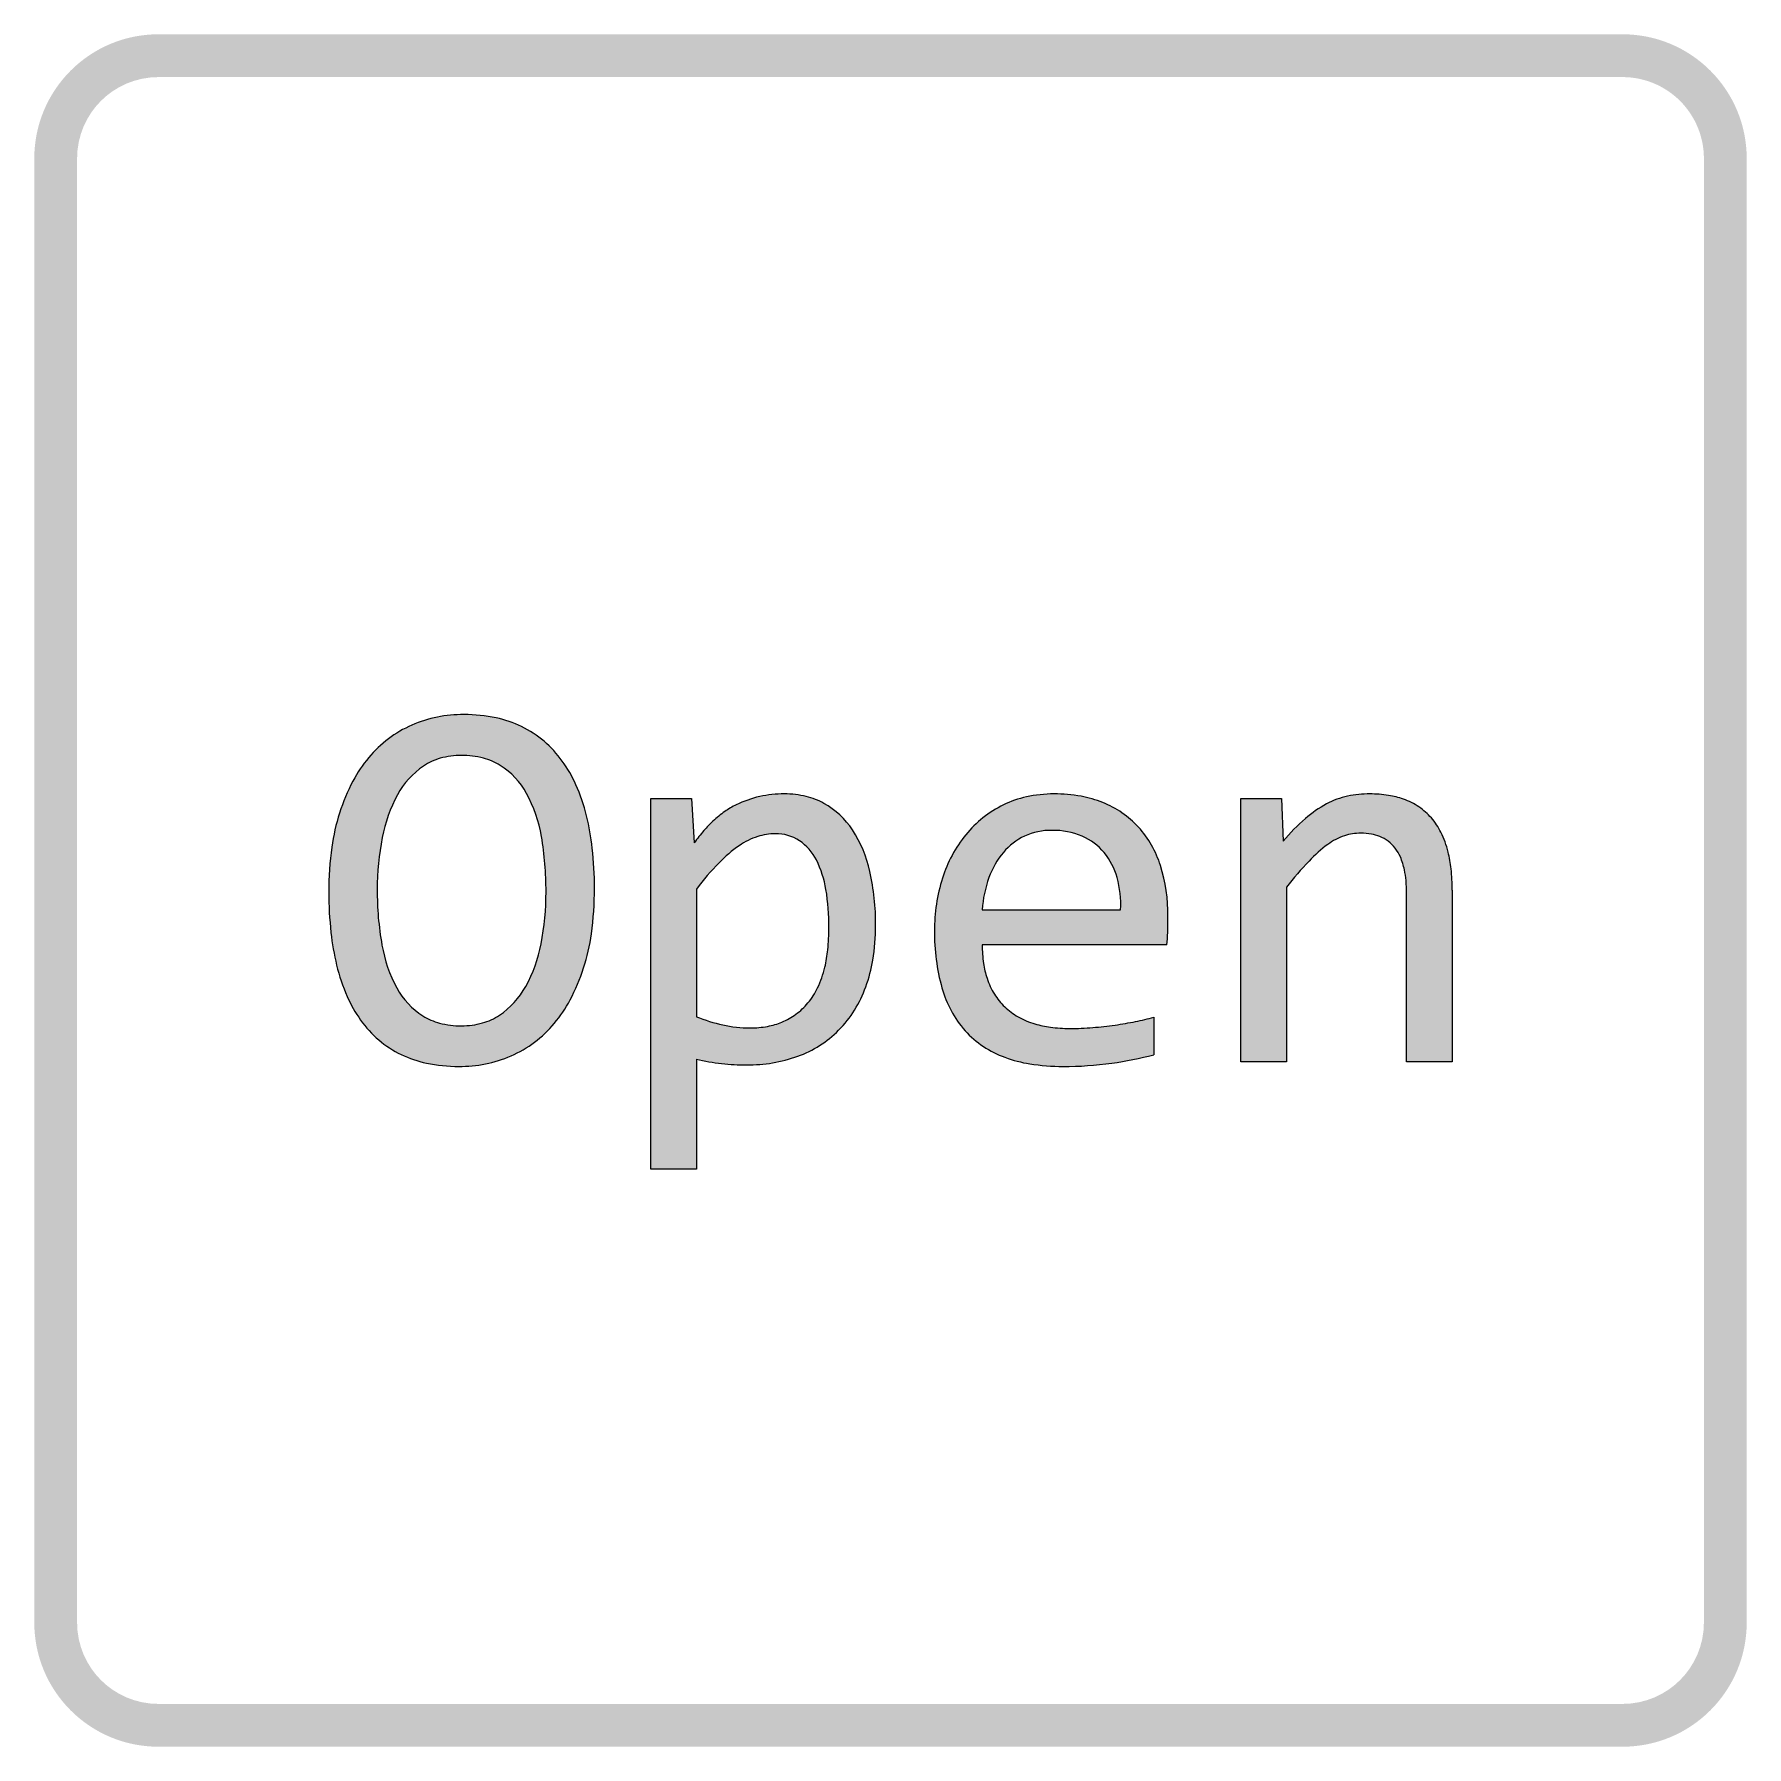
# Model space of a CAD drawing. Header units: millimetres. Extents: x -100 to 100, y -100 to 100.
import ezdxf

# ---------------------------------------------------------------- set-up
doc = ezdxf.new("R2010")
doc.units = ezdxf.units.MM
doc.layers.get('0').update_dxf_attribs({"color": 178, "lineweight": 25, "true_color": 0x000000})

msp = doc.modelspace()

# ---------------------------------------------------------------- hatches: boundary and pattern name
h = msp.add_hatch(color=256)
edge = h.paths.add_edge_path(flags=0)
edge.add_line((100, -85.50000000000003), (100, 85.49999999999997))
edge.add_arc((85.49999999999997, 85.49999999999997), 14.5, 0, 90)
edge.add_line((85.49999999999997, 99.99999999999997), (-85.50000000000003, 100))
edge.add_arc((-85.50000000000003, 85.49999999999997), 14.5, 90, 180)
edge.add_line((-100, 85.49999999999997), (-100, -85.50000000000003))
edge.add_arc((-85.50000000000003, -85.50000000000003), 14.5, 180, 270)
edge.add_line((-85.50000000000003, -100), (85.49999999999997, -100))
edge.add_arc((85.49999999999997, -85.50000000000003), 14.5, 270, 360)
edge = h.paths.add_edge_path(flags=0)
edge.add_arc((-85.50000000000003, 85.49999999999997), 9.5, 90.00000000000001, 180)
edge.add_line((-95.00000000000003, 85.49999999999997), (-95.00000000000003, -85.50000000000003))
edge.add_arc((-85.50000000000003, -85.50000000000003), 9.5, 180, 270)
edge.add_line((-85.50000000000003, -95.00000000000003), (85.49999999999997, -95.00000000000003))
edge.add_arc((85.49999999999997, -85.50000000000003), 9.5, 270, 360)
edge.add_line((94.99999999999997, -85.50000000000003), (94.99999999999997, 85.49999999999997))
edge.add_arc((85.49999999999997, 85.49999999999997), 9.5, 0, 90.00000000000001)
edge.add_line((85.49999999999997, 94.99999999999997), (-85.50000000000003, 94.99999999999997))
h = msp.add_hatch(color=256)
edge = h.paths.add_edge_path(flags=0)
edge.add_arc((-19.72152280499369, -6.094704099314683), 12.38790444578148, 334.7569422992369, 346.655558139852)
edge.add_arc((-23.20879109945561, -5.267492207096037), 15.97194123021706, 346.6555581398521, 354.0761900627244)
edge.add_arc((-32.23890478250139, -4.33052792654928), 25.0505344688059, 354.0761900627243, 360)
edge.add_arc((-33.10846306602819, -4.153481012658247), 25.92069740379777, 359.6086478823822, 369.4606642501613)
edge.add_arc((-18.98138789193841, -1.678889032364003), 11.57962935494975, 8.872533781907006, 26.92929770603305)
edge.add_arc((-14.12605891550345, 0.7810504800000975), 6.136701850280664, 26.98283896192465, 55.11248787384361)
edge.add_arc((-13.3312813482955, 1.685785417659158), 4.941811908812325, 56.67160665370922, 91.51898758120547)
edge.add_arc((-13.42763267719273, -0.2979585448981323), 6.923905983247704, 90.28671033538473, 107.5267780321748)
edge.add_arc((-12.93293192298876, -1.60063367262181), 8.315465387503126, 108.0740964764363, 124.7304625517334)
edge.add_arc((-8.527692293159882, -7.987663766802252), 16.07433867464336, 124.6649159344262, 135.6742441489938)
edge.add_arc((2.354741562525891, -18.69688500665865), 31.34238074779631, 135.5696966515183, 142.9933758186232)
edge.add_line((-22.67421576128539, 0.1683244070390053), (-22.67421576128538, -14.73603672532517))
edge.add_arc((-15.82982349357498, 1.771965122688478), 17.87064158132875, 247.4805864371775, 257.8759775109832)
edge.add_arc((-16.35437125883243, -1.068572334292323), 14.98352562068274, 257.5557381296459, 269.824348852618)
edge.add_arc((-16.40030604437643, -4.655091318472772), 11.39693622552111, 270, 280.3337630838571)
edge.add_arc((-15.84982685017922, -7.67406899889357), 8.328181823793445, 280.333763083857, 292.4284688497954)
edge.add_arc((-15.59390912530846, -8.294097330760188), 7.65741434230651, 292.4284688497955, 306.4598538791968)
edge.add_arc((-15.89466946632176, -7.887046876876366), 8.163523870702747, 306.4598538791968, 320.0472149986112)
edge.add_arc((-15.86203378253231, -7.914385669579645), 8.120950434819816, 320.0472149986116, 334.7569422992373)
edge = h.paths.add_edge_path(flags=0)
edge.add_line((45.65080336648815, 10.72685539403214), (45.86503442999235, 5.768936495791888))
edge.add_arc((62.93348623610147, -8.40175536262896), 22.18424113653169, 130.7026108355389, 140.2996221422195, ccw=False)
edge.add_arc((57.7503609974118, -2.413708676098686), 14.26460930467723, 118.56313230585769, 130.6048110790009, ccw=False)
edge.add_arc((55.30348906612402, 1.993364365058051), 9.224097746109903, 101.94898152834821, 118.30271064339641, ccw=False)
edge.add_arc((55.95979298532381, -1.50611654030762), 12.7839005771633, 89.84174360632642, 101.57944266867281, ccw=False)
edge.add_arc((55.99510328997705, -2.953805523245155), 14.23154079485954, 81.19622352065699, 90, ccw=False)
edge.add_arc((56.71043023095418, 1.664911763989934), 9.557758385301732, 70.44825016346539, 81.1962235206571, ccw=False)
edge.add_arc((57.19143202986087, 3.019329956043082), 8.120465315146593, 56.08059281933981, 70.44825016346527, ccw=False)
edge.add_arc((57.61523794533962, 3.64955846465589), 7.360992190498258, 40.985824304589016, 56.080592819339984, ccw=False)
edge.add_arc((57.30009578117949, 3.375746420385557), 7.778469877589474, 26.097767270295492, 40.98582430458919, ccw=False)
edge.add_arc((53.92599367527394, 1.722953890934646), 11.53563478832802, 13.883581384243428, 26.09776727029538, ccw=False)
edge.add_arc((50.77154444818969, 0.9432658575777162), 14.78501370676957, 6.166808086608512, 13.883581384243087, ccw=False)
edge.add_arc((42.46640459804554, 0.0459066564651904), 23.13849211197741, 0, 6.166808086608228, ccw=False)
edge.add_line((65.60489671002296, 0.0459066564651848), (65.60489671002296, -20))
edge.add_line((65.60489671002296, -20), (60.27972456006123, -20))
edge.add_line((60.27972456006123, -20), (60.27972456006123, -0.382555470543231))
edge.add_arc((43.11551686723685, -0.3825554705432365), 17.16420769282437, 0, 5.227161745773222)
edge.add_arc((49.55181385720426, 0.2062700486907862), 10.70103243331263, 5.227161745773292, 11.84865686305363)
edge.add_arc((52.14854340078544, 0.7510569672938927), 8.047770834979666, 11.84865686305381, 23.14088590280601)
edge.add_arc((55.21276332014396, 2.060642734016799), 4.715435528532133, 23.14088590280574, 37.91006985584498)
edge.add_arc((55.5665659848716, 2.33617047291981), 4.267002857472823, 37.91006985584426, 53.09119111206885)
edge.add_arc((55.54975524726724, 2.313787840384956), 4.294995412518642, 53.09119111206891, 68.22246965140796)
edge.add_arc((55.31994004781449, 1.738554712561942), 4.914437239686095, 68.22246965140783, 80.16289287793508)
edge.add_arc((54.92394797245598, -0.5451757031871463), 7.232245328282787, 80.1628928779348, 89.99999999999977)
edge.add_arc((54.91758201032902, 0.2915491105584715), 6.395523682806559, 89.94296904511093, 107.3426361148983)
edge.add_arc((55.21438536641102, -0.2179338826504651), 6.97155710209819, 108.4229493248734, 126.4975004497049)
edge.add_arc((60.58432830767624, -7.532732560790178), 16.04581002913031, 126.3762815590547, 136.8410396013524)
edge.add_arc((81.61256253309986, -27.54621012594405), 45.07526812236561, 136.5675290354434, 141.7128601011559)
edge.add_line((46.23228768171386, 0.3825554705432381), (46.23228768171386, -20))
edge.add_line((46.23228768171386, -20), (40.90711553175211, -20))
edge.add_line((40.90711553175211, -20), (40.90711553175211, 10.72685539403214))
edge.add_line((40.90711553175211, 10.72685539403214), (45.65080336648815, 10.72685539403214))
edge = h.paths.add_edge_path(flags=0)
edge.add_arc((13.54787846365354, -2.766939699246652), 18.86017377454822, -0.7522037827174017, 17.50954879515018, ccw=False)
edge.add_arc((-16.44001323431062, -3.175675675676304), 48.84670595393026, -2.037101948305576, 0.189011242761012, ccw=False)
edge.add_arc((3.876396327468388, -3.815034429992532), 28.52053036246073, 354.89985097370464, 357.7957034656834, ccw=False)
edge.add_line((32.2840091813313, -6.350420811017619), (10.7078806426932, -6.350420811017599))
edge.add_arc((25.75084316980011, -6.350420811017573), 15.04296252710691, 180, 188.2686463374729)
edge.add_arc((20.99998888090018, -7.040840596118868), 10.24220259205307, 188.2686463374727, 198.2935821443992)
edge.add_arc((19.5263130362198, -7.52802916606322), 8.690083653994893, 198.2935821443994, 211.7765786670831)
edge.add_arc((18.6076407190922, -8.097110365097958), 7.609430038190355, 211.776578667083, 226.1899489321423)
edge.add_arc((18.68729388424165, -8.014077974760312), 7.724490911485796, 226.1899489321425, 240.569316145389)
edge.add_arc((19.61168341117205, -6.375603133657627), 9.605739380568247, 240.5693161453891, 253.4572985528452)
edge.add_arc((20.18633188736572, -4.440918382725517), 11.62396284606481, 253.4572985528452, 262.5570727254742)
edge.add_arc((20.92976281560823, 1.249797702123505), 17.3630341214043, 262.5570727254744, 270.0000000000002)
edge.add_arc((20.92816521179683, 17.83774182970544), 33.95097828657482, 270.0026961213015, 274.5525217953664)
edge.add_arc((20.5133865048388, 23.59943029395679), 39.72743498161464, 274.489277562943, 278.2650836842723)
edge.add_arc((19.48678096960442, 30.65370035473246), 46.85601422666267, 278.2673693702345, 281.248557512461)
edge.add_arc((23.09407039020869, 12.73431522569866), 28.57723052813373, 281.1632712426824, 285.5474106831326)
edge.add_line((30.75378729915837, -14.79724560061209), (30.75378729915838, -19.17368018362663))
edge.add_arc((20.93662179146219, 16.68180021490681), 37.17515585999762, 277.5821211427897, 285.31221408043297, ccw=False)
edge.add_arc((20.2522510998469, 20.46467937069927), 41.01565279345885, 269.87763038319264, 277.83251680915737, ccw=False)
edge.add_arc((20.16465187452182, 4.443570443492245), 24.99445032107449, 261.0406270928277, 270, ccw=False)
edge.add_arc((18.57196888585881, -5.658590227456189), 14.76751092925086, 249.3764686166746, 261.0406270928276, ccw=False)
edge.add_arc((17.29006984575039, -8.531360152567244), 11.62884224163808, 222.404389710524, 250.30222129136752, ccw=False)
edge.add_arc((18.33097593366568, -7.954347153897626), 12.78954073684327, 195.5588065274245, 221.1683995344623, ccw=False)
edge.add_arc((28.74355498555495, -5.019198326790203), 23.60787011536315, 179.2199035758539, 195.6429123664907, ccw=False)
edge.add_arc((24.99483401612842, -4.579324320422845), 19.8573143490618, 162.3591937662918, 180.3417943708083, ccw=False)
edge.add_arc((20.76908951798034, -3.171384850803495), 15.40373224059154, 141.0179591635852, 162.5865548987101, ccw=False)
edge.add_arc((18.92575871564496, -1.77654050560303), 13.09358410026705, 115.99546813468481, 140.6883502596188, ccw=False)
edge.add_arc((18.34536203521438, -0.4475169472464646), 11.64479056714019, 102.27709805110788, 116.2947900705837, ccw=False)
edge.add_arc((19.09349655700079, -3.885373202122015), 15.1631084737364, 90.00000000000011, 102.27709805110811, ccw=False)
edge.add_arc((19.09349655700078, -6.805583403306958), 18.08331867492134, 79.93931020467699, 90, ccw=False)
edge.add_arc((20.06811394883256, -1.31228537661867), 12.50423252479976, 67.83365417791742, 79.93931020467699, ccw=False)
edge.add_arc((20.57568818849695, -0.358815435496302), 11.43025750374488, 42.792487462612826, 68.38665425352252, ccw=False)
edge.add_arc((19.89781616969275, -0.7580082047050256), 12.20003339373329, 17.4842872514468, 42.00547534243759, ccw=False)
edge = h.paths.add_edge_path(flags=0)
edge.add_arc((-50.89780997065606, -8.672494171676712), 7.035669598974324, 238.0791237800668, 255.5061322417238)
edge.add_arc((-50.11905126243307, -5.659927589866673), 10.14726445297954, 255.5061322417239, 270)
edge.add_arc((-50.11905126243305, -6.630359515009101), 9.176832527837114, 269.9999999999999, 285.6055982726754)
edge.add_arc((-49.51468771985771, -8.794130222994948), 6.930244232592123, 285.6055982726755, 303.5815529218008)
edge.add_arc((-51.11768335218142, -6.512632536685259), 9.717890826834797, 304.014935708043, 331.1531480046708)
edge.add_arc((-57.34314369713449, -3.086855415167753), 16.8236842713378, 331.1630842921468, 349.2391629988032)
edge.add_arc((-70.6354004751746, -0.3079571537872972), 30.40205919926247, 348.7713312195532, 360.3208310032641)
edge.add_arc((-76.06984156025533, 0.1264179501680727), 35.83699708905861, 359.5776955030216, 369.9270615254621)
edge.add_arc((-56.6159380406048, 3.675947132566596), 16.06307172068898, 9.418259984715377, 28.49335041013256)
edge.add_arc((-50.31612187664545, 7.078056225472134), 8.903350714434286, 28.59213137645666, 57.81942696329801)
edge.add_arc((-49.31047145927436, 8.566907922276773), 7.107865324322375, 58.28865413476194, 75.64645719939794)
edge.add_arc((-50.11905126243306, 5.40706316519603), 10.36952444000673, 75.64645719939799, 90)
edge.add_arc((-50.11905126243308, 6.63281856460411), 9.143769040598645, 89.99999999999987, 105.6569527657957)
edge.add_arc((-50.74490926613591, 8.865818108679667), 6.824720700300293, 105.6569527657957, 123.7992022121153)
edge.add_arc((-49.11541201271525, 6.568583350570861), 9.640469254943397, 124.2519908681365, 151.4864598124509)
edge.add_arc((-42.55571908915589, 3.01216217194133), 17.10221705503852, 151.5076816898368, 169.3183305833164)
edge.add_arc((-29.47540851459144, 0.2561345502240231), 30.46803165927671, 168.7846183110956, 180.2802345410067)
edge.add_arc((-24.89303332685075, -0.1697631124187797), 35.05113600679127, 179.5474000405726, 190.1816288349483)
edge.add_arc((-43.22585957572565, -3.603643669636527), 16.40059485262434, 189.6955815218274, 208.3233269761653)
edge.add_arc((-49.87397644399381, -7.159921675800173), 8.861129572923431, 208.476190066858, 237.6314196990803)
edge = h.paths.add_edge_path(flags=0)
edge.add_arc((-12.45039299758216, 1.805220562152654), 9.590462862938326, 33.29300670466091, 60.78810159237548, ccw=False)
edge.add_arc((-16.76660036093211, -0.9216065408982024), 14.6953574932176, 12.400471417965775, 32.94221582599579, ccw=False)
edge.add_arc((-29.09646324950763, -3.804325393629509), 27.3571297991843, -0.5892952865838765, 12.751719927926274, ccw=False)
edge.add_arc((-27.2886514875815, -4.085692425401685), 25.54787107442159, 350.89539913459794, 360, ccw=False)
edge.add_arc((-18.02812668052144, -5.56975088807152), 16.16918517378515, 339.4439547804167, 350.89539913459777, ccw=False)
edge.add_arc((-16.10348403700366, -6.535280134937674), 14.02992321896962, 315.73722337010594, 340.3761950028528, ccw=False)
edge.add_arc((-15.23265614303537, -7.143774962202208), 12.98272367192626, 289.82165735708134, 314.9780229907572, ccw=False)
edge.add_arc((-16.64044157831459, -3.161945170361356), 17.2060309906971, 269.4747806505234, 289.7356276595025, ccw=False)
edge.add_arc((-16.8027962413925, 7.532789188026499), 27.9000428243375, 263.99640147990624, 270.00951335952635, ccw=False)
edge.add_arc((-17.360145076805, 1.828832175859741), 22.1691168497696, 256.1308101386393, 263.8871030210225, ccw=False)
edge.add_line((-22.67421576128538, -19.69395562356542), (-22.67421576128538, -32.54781943381791))
edge.add_line((-22.67421576128538, -32.54781943381791), (-27.99938791124713, -32.54781943381791))
edge.add_line((-27.99938791124713, -32.54781943381791), (-27.99938791124713, 10.72685539403214))
edge.add_line((-27.99938791124713, 10.72685539403214), (-23.25570007651109, 10.72685539403214))
edge.add_line((-23.25570007651109, 10.72685539403214), (-22.91905126243306, 5.585309869931141))
edge.add_arc((-6.226365925134747, -6.56955809412108), 20.64912973937636, 138.9575172651637, 143.9395650031514, ccw=False)
edge.add_arc((-10.38792143875644, -2.946552246132391), 15.13145670923807, 133.1369095278737, 138.9575172651637, ccw=False)
edge.add_arc((-11.93268879821946, -1.29790790279171), 12.87217931022493, 125.19446189075549, 133.1369095278737, ccw=False)
edge.add_arc((-13.78450835075182, 1.327752421655031), 9.65918572253838, 116.0232632641659, 125.1944618907554, ccw=False)
edge.add_arc((-12.49416834759226, -1.38409938006162), 12.66225393589135, 89.53372989045653, 115.8863073065703, ccw=False)
edge.add_arc((-12.39112471308341, 0.2632480501433925), 11.01448722147099, 76.59040413290592, 89.99999999999989, ccw=False)
edge.add_arc((-11.73443130242656, 3.017712078176261), 8.182823696733777, 61.020292302071425, 76.59040413290597, ccw=False)
edge = h.paths.add_edge_path(flags=0)
edge.add_arc((-48.60994382979585, 7.934029460957964), 12.49214365804567, 63.803800676962226, 78.16397327363211, ccw=False)
edge.add_arc((-48.70539832284125, 7.683102702111356), 12.75945990533562, 35.64372244034257, 63.91660348893282, ccw=False)
edge.add_arc((-50.64555263125035, 6.192615454160539), 15.204923814645, 23.924232283504182, 35.9476020763783, ccw=False)
edge.add_arc((-56.82564664408462, 3.450847127123732), 21.96590418487328, 13.926586607530908, 23.924232283504296, ccw=False)
edge.add_arc((-63.57911761260562, 1.776205952002728), 28.92390628231955, 6.283429549784785, 13.926586607530794, ccw=False)
edge.add_arc((-77.34799958877633, 0.2601377199694319), 42.7760026492201, 0, 6.283429549785012, ccw=False)
edge.add_arc((-73.97171368118315, 0.2601377199693684), 39.3997167416269, 352.2264235919818, 360, ccw=False)
edge.add_arc((-57.6770858283623, -1.964293384938706), 22.95395769552607, 342.03633368163673, 352.22642359198164, ccw=False)
edge.add_arc((-58.15560298715654, -1.809149149860939), 23.45699686391992, 332.0965059018984, 342.0363336816369, ccw=False)
edge.add_arc((-51.04474976323174, -5.574707358274958), 15.41065221599711, 319.8252169271098, 332.09650590189824, ccw=False)
edge.add_arc((-49.70686683081111, -6.885564291540781), 13.54344885670222, 293.4396689102881, 320.41116467903663, ccw=False)
edge.add_arc((-50.36008853426602, -5.213529711808224), 15.33748793092327, 269.7571542418997, 293.1938992609462, ccw=False)
edge.add_arc((-50.42509563886763, -1.991161889636871), 18.55971798794538, 258.2890537450985, 270, ccw=False)
edge.add_arc((-51.63942743691555, -7.849311992307619), 12.57703260919015, 244.0510087313212, 258.2890537450985, ccw=False)
edge.add_arc((-51.71336258724615, -7.950745239801263), 12.45349320118825, 215.2256402298367, 244.1526725535737, ccw=False)
edge.add_arc((-49.45446244072206, -6.243572340496249), 15.28372757675419, 203.593500603528, 215.5691762932063, ccw=False)
edge.add_arc((-43.15304479655241, -3.491401865835114), 22.15994068047989, 193.6535483417177, 203.5935006035279, ccw=False)
edge.add_arc((-35.97575678076753, -1.747931092769913), 29.54595134917391, 186.1481900495303, 193.6535483417178, ccw=False)
edge.add_arc((-21.59585257769065, -0.1989288446822086), 44.00904413233233, 180, 186.148190049531, ccw=False)
edge.add_arc((-26.4341841740535, -0.1989288446826292), 39.17071253596949, 172.2687017355806, 180, ccw=False)
edge.add_arc((-42.16104425965374, 1.936174676872533), 23.29958166259428, 162.2390880750625, 172.2687017355808, ccw=False)
edge.add_arc((-42.25690517650327, 1.966880126800868), 23.1989231307426, 152.2023953690923, 162.2390880750624, ccw=False)
edge.add_arc((-49.26630966659547, 5.662145378078817), 15.27511491858685, 139.8252169271099, 152.2023953690924, ccw=False)
edge.add_arc((-50.47230461182829, 6.869739862280028), 13.57536418765429, 113.58204532493491, 140.4358842725754, ccw=False)
edge.add_arc((-49.88507760410976, 5.32271792505156), 15.22833249705667, 89.72883679876333, 113.278347250449, ccw=False)
edge.add_arc((-49.8130068859985, 2.193326399295568), 18.35755347828667, 78.16397327363183, 89.99999999999989, ccw=False)
edge = h.paths.add_edge_path(flags=0)
edge.add_arc((18.73492515160296, -0.2273011455037688), 7.258509361526703, 115.0134745423775, 139.8497314144433)
edge.add_arc((20.7221473730236, -1.815349750620065), 9.801652074611084, 140.2443978081248, 160.1373737784623)
edge.add_arc((24.22479251372538, -3.140386655976342), 13.54624365359396, 159.8999623353962, 176.228832578069)
edge.add_line((10.70788064269319, -2.249426166794168), (26.86702371843919, -2.249426166794187))
edge.add_arc((15.2772248450092, -1.583731384591313), 11.60890121715277, 356.7126573798619, 375.4027342091804)
edge.add_arc((18.85953098087457, -0.590671686455507), 7.891505193428073, 15.35972639257585, 39.43791087185281)
edge.add_arc((19.55785251700021, -0.1237979431790981), 7.056092972647071, 40.11213425892903, 66.2579376822821)
edge.add_arc((19.02722316895041, -1.551401544132859), 8.576978906138049, 66.85289108611846, 91.19291358439405)
edge.add_arc((18.7544316031088, -0.3906092699231438), 7.414926470818542, 89.27186125212289, 114.6164931247698)

# ---------------------------------------------------------------- linework, layer by layer
for p, q in [((-27.99938791124713, -32.54781943381791), (-27.99938791124713, 10.72685539403214)), ((-27.99938791124713, 10.72685539403214), (-23.25570007651109, 10.72685539403214)), ((-23.25570007651109, 10.72685539403214), (-22.91905126243306, 5.585309869931141)), ((40.90711553175211, 10.72685539403214), (45.65080336648815, 10.72685539403214)), ((40.90711553175211, -20), (40.90711553175211, 10.72685539403214)), ((45.65080336648815, 10.72685539403214), (45.86503442999235, 5.768936495791888)), ((-22.67421576128539, 0.1683244070390089), (-22.67421576128538, -14.73603672532517)), ((46.23228768171386, 0.3825554705432417), (46.23228768171386, -20)), ((65.60489671002296, 0.0459066564651876), (65.60489671002296, -20)), ((60.27972456006123, -20), (60.27972456006123, -0.382555470543231)), ((10.7078806426932, -2.24942616679417), (26.86702371843919, -2.249426166794187)), ((32.2840091813313, -6.350420811017591), (10.7078806426932, -6.350420811017599)), ((30.75378729915838, -14.79724560061209), (30.75378729915838, -19.17368018362663)), ((-22.67421576128539, -19.69395562356542), (-22.67421576128538, -32.54781943381791)), ((46.23228768171386, -20), (40.90711553175211, -20)), ((65.60489671002296, -20), (60.27972456006123, -20)), ((-22.67421576128538, -32.54781943381791), (-27.99938791124713, -32.54781943381791))]:
    msp.add_line(p, q)
for centre, radius, start, end in [((-49.88507760410976, 5.32271792505156), 15.22833249705667, 89.72883679876333, 113.278347250449), ((-49.8130068859985, 2.193326399295568), 18.35755347828667, 78.16397327363188, 89.99999999999994), ((-48.60994382979585, 7.934029460957964), 12.49214365804567, 63.8038006769622, 78.16397327363211), ((-50.47230461182829, 6.869739862280028), 13.57536418765429, 113.5820453249349, 140.4358842725754), ((-48.70539832284125, 7.683102702111356), 12.75945990533562, 35.64372244034259, 63.91660348893278), ((-49.26630966659547, 5.662145378078817), 15.27511491858685, 139.8252169271099, 152.2023953690924), ((-49.11541201271525, 6.568583350570861), 9.640469254943397, 124.2519908681365, 151.4864598124509), ((-50.74490926613591, 8.865818108679667), 6.824720700300293, 105.6569527657957, 123.7992022121153), ((-50.11905126243308, 6.63281856460411), 9.143769040598645, 89.99999999999987, 105.6569527657957), ((-50.11905126243306, 5.40706316519603), 10.36952444000673, 75.64645719939799, 90), ((-49.31047145927436, 8.566907922276773), 7.107865324322375, 58.28865413476194, 75.64645719939794), ((-50.31612187664545, 7.078056225472134), 8.903350714434286, 28.59213137645666, 57.81942696329801), ((-50.64555263125035, 6.192615454160539), 15.204923814645, 23.92423228350425, 35.9476020763783), ((-42.25690517650327, 1.966880126800868), 23.1989231307426, 152.2023953690923, 162.2390880750624), ((-56.82564664408462, 3.450847127123732), 21.96590418487328, 13.92658660753094, 23.92423228350429), ((-42.55571908915589, 3.01216217194133), 17.10221705503852, 151.5076816898368, 169.3183305833164), ((-56.6159380406048, 3.675947132566596), 16.06307172068898, 9.418259984715377, 28.49335041013257), ((-13.78450835075182, 1.327752421655031), 9.65918572253838, 116.0232632641659, 125.1944618907554), ((-12.49416834759226, -1.38409938006162), 12.66225393589135, 89.53372989045646, 115.8863073065703), ((-12.39112471308341, 0.2632480501433925), 11.01448722147099, 76.59040413290595, 89.99999999999994), ((-11.73443130242656, 3.017712078176261), 8.182823696733777, 61.02029230207143, 76.59040413290604), ((-12.45039299758216, 1.805220562152654), 9.590462862938326, 33.29300670466087, 60.7881015923755), ((18.34536203521438, -0.4475169472464646), 11.64479056714019, 102.2770980511079, 116.2947900705836), ((19.09349655700079, -3.885373202122015), 15.1631084737364, 90.00000000000004, 102.277098051108), ((19.09349655700078, -6.805583403306958), 18.08331867492134, 79.93931020467706, 90.00000000000001), ((20.06811394883256, -1.31228537661867), 12.50423252479976, 67.8336541779174, 79.939310204677), ((20.57568818849695, -0.358815435496302), 11.43025750374488, 42.79248746261283, 68.38665425352251), ((57.7503609974118, -2.413708676098686), 14.26460930467723, 118.5631323058577, 130.6048110790009), ((55.30348906612402, 1.993364365058051), 9.224097746109903, 101.9489815283482, 118.3027106433964), ((55.95979298532381, -1.50611654030762), 12.7839005771633, 89.84174360632645, 101.5794426686728), ((55.99510328997705, -2.953805523245155), 14.23154079485954, 81.19622352065701, 89.99999999999997), ((56.71043023095418, 1.664911763989934), 9.557758385301732, 70.44825016346537, 81.19622352065707), ((57.19143202986087, 3.019329956043082), 8.120465315146593, 56.08059281933983, 70.44825016346533), ((-42.16104425965374, 1.936174676872533), 23.29958166259428, 162.2390880750625, 172.2687017355808), ((-63.57911761260562, 1.776205952002728), 28.92390628231955, 6.28342954978484, 13.92658660753083), ((-10.38792143875644, -2.946552246132391), 15.13145670923807, 133.1369095278737, 138.9575172651637), ((-11.93268879821946, -1.29790790279171), 12.87217931022493, 125.1944618907555, 133.1369095278737), ((18.92575871564496, -1.77654050560303), 13.09358410026705, 115.9954681346849, 140.6883502596188), ((62.93348623610147, -8.40175536262896), 22.18424113653169, 130.7026108355389, 140.2996221422195), ((57.61523794533962, 3.64955846465589), 7.360992190498258, 40.98582430458898, 56.08059281933994), ((57.30009578117949, 3.375746420385557), 7.778469877589474, 26.09776727029549, 40.98582430458928), ((-29.47540851459144, 0.2561345502240231), 30.46803165927671, 168.7846183110956, 180.2802345410067), ((-76.06984156025533, 0.1264179501680727), 35.83699708905861, 359.5776955030216, 9.927061525462122), ((-6.226365925134747, -6.56955809412108), 20.64912973937636, 138.9575172651637, 143.9395650031514), ((-12.93293192298876, -1.60063367262181), 8.315465387503126, 108.0740964764363, 124.7304625517334), ((-13.42763267719273, -0.2979585448981323), 6.923905983247704, 90.28671033538473, 107.5267780321748), ((-13.3312813482955, 1.685785417659158), 4.941811908812325, 56.67160665370922, 91.51898758120547), ((-16.76660036093211, -0.9216065408982024), 14.6953574932176, 12.40047141796586, 32.94221582599581), ((20.76908951798034, -3.171384850803495), 15.40373224059154, 141.0179591635852, 162.5865548987101), ((18.73492515160296, -0.2273011455037688), 7.258509361526703, 115.0134745423775, 139.8497314144433), ((18.7544316031088, -0.3906092699231438), 7.414926470818542, 89.27186125212289, 114.6164931247698), ((19.02722316895041, -1.551401544132859), 8.576978906138049, 66.85289108611846, 91.19291358439405), ((19.55785251700021, -0.1237979431790981), 7.056092972647071, 40.11213425892903, 66.2579376822821), ((19.89781616969275, -0.7580082047050256), 12.20003339373329, 17.48428725144677, 42.00547534243761), ((55.21438536641102, -0.2179338826504651), 6.97155710209819, 108.4229493248734, 126.4975004497049), ((54.91758201032902, 0.2915491105584715), 6.395523682806559, 89.94296904511093, 107.3426361148983), ((54.92394797245598, -0.5451757031871463), 7.232245328282787, 80.1628928779348, 89.99999999999977), ((55.31994004781449, 1.738554712561942), 4.914437239686095, 68.22246965140783, 80.16289287793508), ((55.54975524726724, 2.313787840384956), 4.294995412518642, 53.09119111206891, 68.22246965140796), ((53.92599367527394, 1.722953890934646), 11.53563478832802, 13.88358138424341, 26.09776727029546), ((-26.4341841740535, -0.1989288446826292), 39.17071253596949, 172.2687017355807, 180), ((-77.34799958877633, 0.2601377199694319), 42.7760026492201, 0, 6.283429549784955), ((-8.527692293159882, -7.987663766802252), 16.07433867464336, 124.6649159344262, 135.6742441489938), ((-14.12605891550345, 0.7810504800000975), 6.136701850280664, 26.98283896192465, 55.11248787384361), ((20.7221473730236, -1.815349750620065), 9.801652074611084, 140.2443978081248, 160.1373737784623), ((18.85953098087457, -0.590671686455507), 7.891505193428073, 15.35972639257585, 39.43791087185281), ((60.58432830767624, -7.532732560790178), 16.04581002913031, 126.3762815590547, 136.8410396013524), ((55.5665659848716, 2.33617047291981), 4.267002857472823, 37.91006985584426, 53.09119111206885), ((55.21276332014396, 2.060642734016799), 4.715435528532133, 23.14088590280574, 37.91006985584498), ((50.77154444818969, 0.9432658575777162), 14.78501370676957, 6.166808086608494, 13.88358138424309), ((2.354741562525891, -18.69688500665865), 31.34238074779631, 135.5696966515183, 142.9933758186232), ((-18.98138789193841, -1.678889032364003), 11.57962935494975, 8.872533781907006, 26.92929770603305), ((-29.09646324950763, -3.804325393629509), 27.3571297991843, 359.4107047134161, 12.75171992792635), ((13.54787846365354, -2.766939699246652), 18.86017377454822, 359.2477962172826, 17.5095487951502), ((81.61256253309986, -27.54621012594405), 45.07526812236561, 136.5675290354434, 141.7128601011559), ((52.14854340078544, 0.7510569672938927), 8.047770834979666, 11.84865686305381, 23.14088590280601), ((49.55181385720426, 0.2062700486907862), 10.70103243331263, 5.227161745773292, 11.84865686305363), ((42.46640459804554, 0.0459066564651904), 23.13849211197741, 0, 6.166808086608256), ((-24.89303332685075, -0.1697631124187797), 35.05113600679127, 179.5474000405726, 190.1816288349483), ((-73.97171368118315, 0.2601377199693684), 39.3997167416269, 352.2264235919818, 0), ((-33.10846306602819, -4.153481012658247), 25.92069740379777, 359.6086478823822, 9.460664250161328), ((24.99483401612842, -4.579324320422845), 19.8573143490618, 162.3591937662918, 180.3417943708083), ((24.22479251372538, -3.140386655976342), 13.54624365359396, 159.8999623353962, 176.228832578069), ((15.2772248450092, -1.583731384591313), 11.60890121715277, 356.7126573798619, 15.40273420918042), ((43.11551686723685, -0.3825554705432365), 17.16420769282437, 0, 5.227161745773222), ((-21.59585257769065, -0.1989288446822086), 44.00904413233233, 180, 186.148190049531), ((-70.6354004751746, -0.3079571537872972), 30.40205919926247, 348.7713312195532, 0.3208310032641579), ((-16.44001323431062, -3.175675675676304), 48.84670595393026, 357.9628980516944, 0.1890112427609847), ((-35.97575678076753, -1.747931092769913), 29.54595134917391, 186.1481900495303, 193.6535483417178), ((-57.6770858283623, -1.964293384938706), 22.95395769552607, 342.0363336816367, 352.2264235919816), ((-32.23890478250139, -4.33052792654928), 25.0505344688059, 354.0761900627243, 0), ((-27.2886514875815, -4.085692425401685), 25.54787107442159, 350.8953991345979, 0), ((28.74355498555495, -5.019198326790203), 23.60787011536315, 179.2199035758539, 195.6429123664907), ((3.876396327468388, -3.815034429992532), 28.52053036246073, 354.8998509737046, 357.7957034656834), ((-43.22585957572565, -3.603643669636527), 16.40059485262434, 189.6955815218274, 208.3233269761653), ((-57.34314369713449, -3.086855415167753), 16.8236842713378, 331.1630842921468, 349.2391629988032), ((-23.20879109945561, -5.267492207096037), 15.97194123021706, 346.6555581398521, 354.0761900627244), ((25.75084316980011, -6.350420811017573), 15.04296252710691, 180, 188.2686463374729), ((-43.15304479655241, -3.491401865835114), 22.15994068047989, 193.6535483417177, 203.5935006035279), ((-58.15560298715654, -1.809149149860939), 23.45699686391992, 332.0965059018984, 342.0363336816369), ((-19.72152280499369, -6.094704099314683), 12.38790444578148, 334.7569422992369, 346.655558139852), ((-18.02812668052144, -5.56975088807152), 16.16918517378515, 339.4439547804167, 350.8953991345978), ((20.99998888090018, -7.040840596118868), 10.24220259205307, 188.2686463374727, 198.2935821443992), ((-49.87397644399381, -7.159921675800173), 8.861129572923431, 208.476190066858, 237.6314196990803), ((-51.11768335218142, -6.512632536685259), 9.717890826834797, 304.014935708043, 331.1531480046708), ((-15.86203378253231, -7.914385669579645), 8.120950434819816, 320.0472149986116, 334.7569422992373), ((-16.10348403700366, -6.535280134937674), 14.02992321896962, 315.7372233701059, 340.3761950028529), ((18.33097593366568, -7.954347153897626), 12.78954073684327, 195.5588065274245, 221.1683995344623), ((19.5263130362198, -7.52802916606322), 8.690083653994893, 198.2935821443994, 211.7765786670831), ((-49.45446244072206, -6.243572340496249), 15.28372757675419, 203.593500603528, 215.5691762932063), ((-51.04474976323174, -5.574707358274958), 15.41065221599711, 319.8252169271098, 332.0965059018982), ((-15.89466946632176, -7.887046876876366), 8.163523870702747, 306.4598538791968, 320.0472149986112), ((18.6076407190922, -8.097110365097958), 7.609430038190355, 211.776578667083, 226.1899489321423), ((18.68729388424165, -8.014077974760312), 7.724490911485796, 226.1899489321425, 240.569316145389), ((-51.71336258724615, -7.950745239801263), 12.45349320118825, 215.2256402298367, 244.1526725535737), ((-50.89780997065606, -8.672494171676712), 7.035669598974324, 238.0791237800668, 255.5061322417238), ((-50.11905126243307, -5.659927589866673), 10.14726445297954, 255.5061322417239, 270), ((-50.11905126243305, -6.630359515009101), 9.176832527837114, 269.9999999999999, 285.6055982726754), ((-49.51468771985771, -8.794130222994948), 6.930244232592123, 285.6055982726755, 303.5815529218008), ((-49.70686683081111, -6.885564291540781), 13.54344885670222, 293.4396689102881, 320.4111646790366), ((-15.82982349357498, 1.771965122688478), 17.87064158132875, 247.4805864371775, 257.8759775109832), ((-16.35437125883243, -1.068572334292323), 14.98352562068274, 257.5557381296459, 269.824348852618), ((-16.40030604437643, -4.655091318472772), 11.39693622552111, 270, 280.3337630838571), ((-15.84982685017922, -7.67406899889357), 8.328181823793445, 280.333763083857, 292.4284688497954), ((-15.59390912530846, -8.294097330760188), 7.65741434230651, 292.4284688497955, 306.4598538791968), ((19.61168341117205, -6.375603133657627), 9.605739380568247, 240.5693161453891, 253.4572985528452), ((20.18633188736572, -4.440918382725517), 11.62396284606481, 253.4572985528452, 262.5570727254742), ((20.92976281560823, 1.249797702123505), 17.3630341214043, 262.5570727254744, 270.0000000000002), ((20.5133865048388, 23.59943029395679), 39.72743498161464, 274.489277562943, 278.2650836842723), ((19.48678096960442, 30.65370035473246), 46.85601422666267, 278.2673693702345, 281.248557512461), ((23.09407039020869, 12.73431522569866), 28.57723052813373, 281.1632712426824, 285.5474106831326), ((-15.23265614303537, -7.143774962202208), 12.98272367192626, 289.8216573570813, 314.9780229907572), ((17.29006984575039, -8.531360152567244), 11.62884224163808, 222.404389710524, 250.3022212913675), ((20.92816521179683, 17.83774182970544), 33.95097828657482, 270.0026961213015, 274.5525217953664), ((-51.63942743691555, -7.849311992307619), 12.57703260919015, 244.0510087313212, 258.2890537450984), ((-50.36008853426602, -5.213529711808224), 15.33748793092327, 269.7571542418997, 293.1938992609462), ((-17.360145076805, 1.828832175859741), 22.1691168497696, 256.1308101386393, 263.8871030210225), ((-16.64044157831459, -3.161945170361356), 17.2060309906971, 269.4747806505234, 289.7356276595025), ((18.57196888585881, -5.658590227456189), 14.76751092925086, 249.3764686166746, 261.0406270928277), ((20.93662179146219, 16.68180021490681), 37.17515585999762, 277.5821211427897, 285.312214080433), ((-50.42509563886763, -1.991161889636871), 18.55971798794538, 258.2890537450984, 270), ((-16.8027962413925, 7.532789188026499), 27.9000428243375, 263.9964014799063, 270.0095133595264), ((20.16465187452182, 4.443570443492245), 24.99445032107449, 261.0406270928277, 270), ((20.2522510998469, 20.46467937069927), 41.01565279345885, 269.8776303831927, 277.8325168091574)]:
    msp.add_arc(centre, radius, start, end)

doc.saveas('drawing.dxf')
